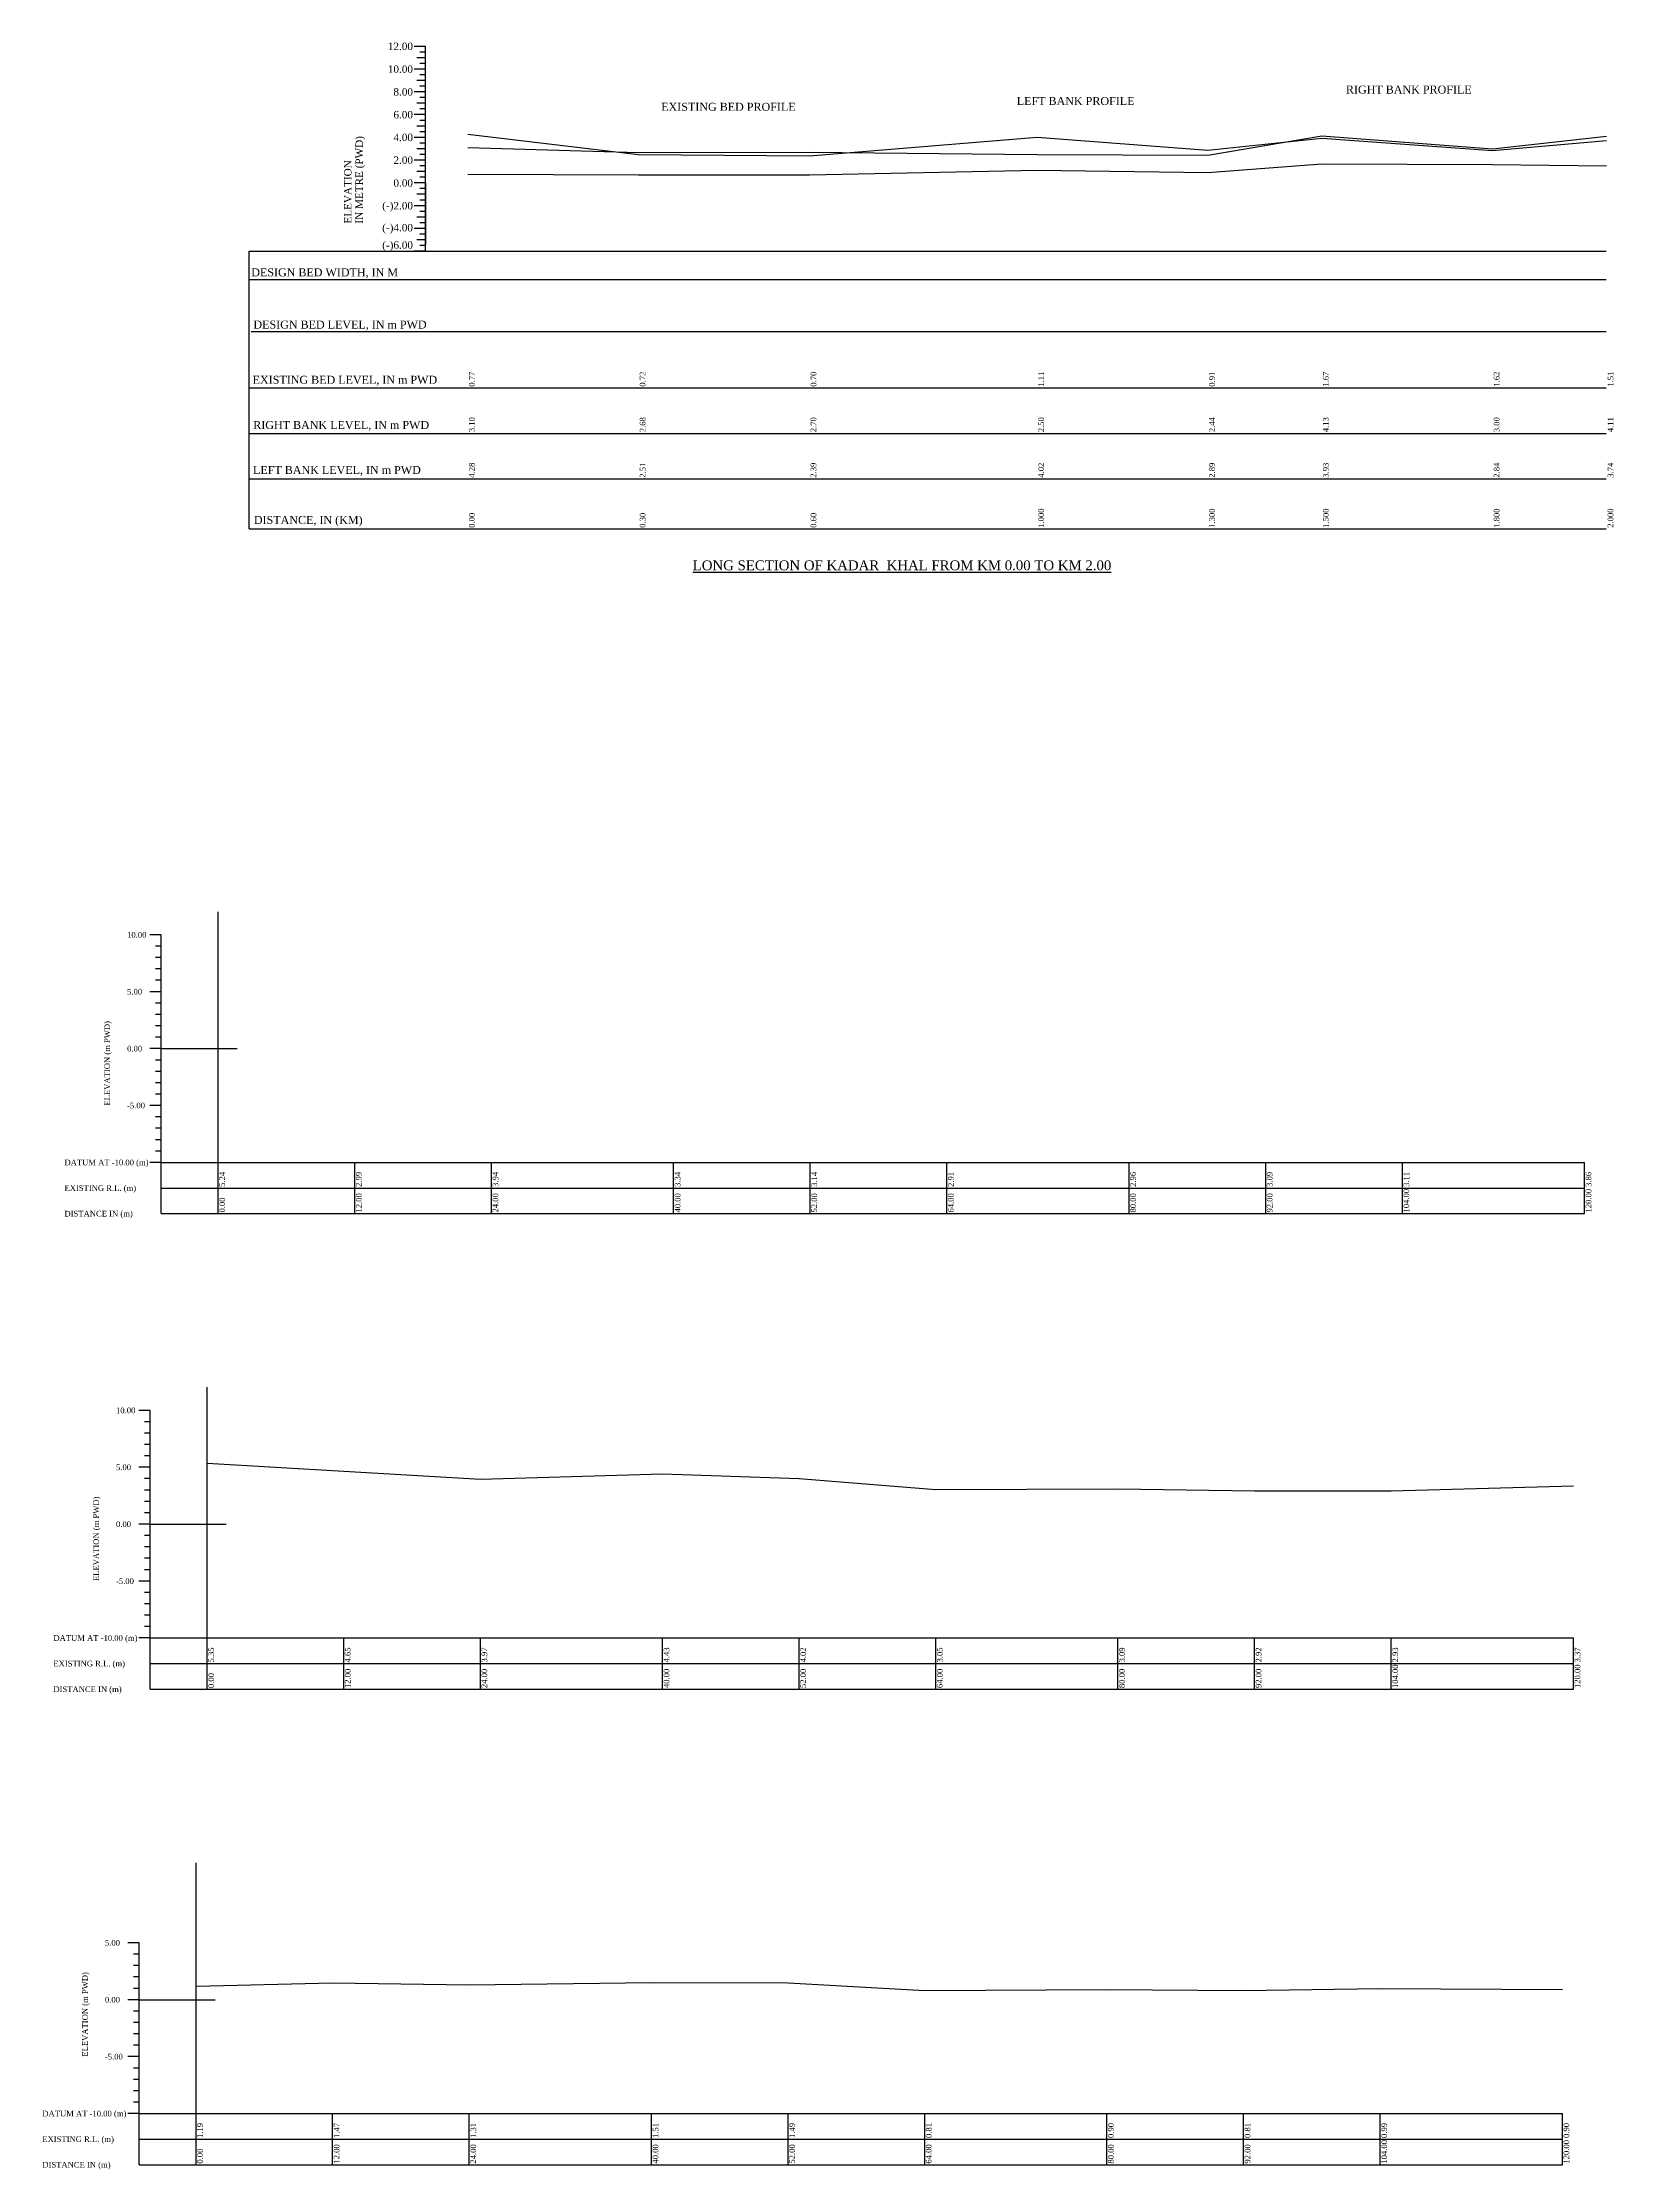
# Model space of a CAD drawing. Header units: metres. Extents: x -148477 to 168932, y -55673 to -2736.
# Drawn here: x -40199.6 to -40061.6, y -18876.7 to -18689.8 of the extents above; entities that cross this region are included whole.
import ezdxf
from ezdxf.enums import TextEntityAlignment as Align

# ---------------------------------------------------------------- set-up
doc = ezdxf.new("R2010")
doc.units = ezdxf.units.M
doc.styles.add('liza', font='times.ttf', dxfattribs={"height": 2})
doc.styles.get("Standard").update_dxf_attribs({"font": 'times.ttf'})

msp = doc.modelspace()

# ---------------------------------------------------------------- linework, layer by layer
at = {"color": 0, "lineweight": 30}
for p, q in [((-40165.9286, -18690.1235), (-40166.9286, -18690.1235)), ((-40165.9286, -18708.1235), (-40165.9286, -18690.1235)), ((-40165.9286, -18692.1235), (-40166.9286, -18692.1235)), ((-40165.9286, -18692.1235), (-40166.9286, -18692.1235)), ((-40165.9286, -18692.1235), (-40166.9286, -18692.1235)), ((-40165.9286, -18691.1235), (-40166.6786, -18691.1235)), ((-40165.9286, -18690.6235), (-40166.4286, -18690.6235)), ((-40165.9286, -18691.6235), (-40166.4286, -18691.6235)), ((-40165.9286, -18694.1235), (-40166.9286, -18694.1235)), ((-40165.9286, -18694.1235), (-40166.9286, -18694.1235)), ((-40165.9286, -18693.1235), (-40166.6786, -18693.1235)), ((-40165.9286, -18692.6235), (-40166.4286, -18692.6235)), ((-40165.9286, -18693.6235), (-40166.4286, -18693.6235)), ((-40165.9286, -18695.1235), (-40166.6786, -18695.1235)), ((-40165.9286, -18695.1235), (-40166.6786, -18695.1235)), ((-40165.9286, -18694.6235), (-40166.4286, -18694.6235)), ((-40165.9286, -18694.6235), (-40166.4286, -18694.6235)), ((-40165.9286, -18695.6235), (-40166.4286, -18695.6235)), ((-40165.9286, -18696.1235), (-40166.9286, -18696.1235)), ((-40165.9286, -18697.1235), (-40166.6786, -18697.1235)), ((-40165.9286, -18696.6235), (-40166.4286, -18696.6235)), ((-40165.9286, -18697.6235), (-40166.4286, -18697.6235)), ((-40165.9286, -18698.1235), (-40166.9286, -18698.1235)), ((-40165.9286, -18699.1235), (-40166.6786, -18699.1235)), ((-40165.9286, -18698.6235), (-40166.4286, -18698.6235)), ((-40165.9286, -18699.6235), (-40166.4286, -18699.6235)), ((-40165.9286, -18700.1235), (-40166.9286, -18700.1235)), ((-40165.9286, -18701.1235), (-40166.6786, -18701.1235)), ((-40165.9286, -18700.6235), (-40166.4286, -18700.6235)), ((-40165.9286, -18701.6235), (-40166.4286, -18701.6235)), ((-40165.9286, -18702.1235), (-40166.9286, -18702.1235)), ((-40165.9286, -18703.1235), (-40166.6786, -18703.1235)), ((-40165.9286, -18702.6235), (-40166.4286, -18702.6235)), ((-40165.9286, -18704.1235), (-40166.9286, -18704.1235)), ((-40165.9286, -18705.1235), (-40166.6786, -18705.1235)), ((-40165.9286, -18703.6235), (-40166.4286, -18703.6235)), ((-40165.9286, -18704.6235), (-40166.4286, -18704.6235)), ((-40165.9286, -18706.1235), (-40166.9286, -18706.1235)), ((-40165.9286, -18707.1235), (-40166.6786, -18707.1235)), ((-40165.9286, -18705.6235), (-40166.4286, -18705.6235)), ((-40165.9286, -18706.6235), (-40166.4286, -18706.6235)), ((-40181.4286, -18708.1235), (-40062.2343, -18708.1235)), ((-40165.9286, -18708.1235), (-40166.9286, -18708.1235)), ((-40165.9286, -18707.6235), (-40166.4286, -18707.6235)), ((-40181.4286, -18710.6181), (-40062.2343, -18710.6181)), ((-40181.2343, -18715.1706), (-40062.2343, -18715.1706)), ((-40181.4286, -18732.5235), (-40062.2343, -18732.5235))]:
    msp.add_line(p, q, dxfattribs=at)
at = {"lineweight": 30}
for p, q in [((-40165.9286, -18702.1235), (-40165.9286, -18707.5535)), ((-40181.4286, -18732.5235), (-40181.4286, -18708.1235)), ((-40181.4286, -18720.1235), (-40062.2343, -18720.1235)), ((-40181.4286, -18724.1235), (-40062.2343, -18724.1235)), ((-40181.4286, -18728.1235), (-40062.2343, -18728.1235))]:
    msp.add_line(p, q, dxfattribs=at)
at = {"linetype": 'Continuous', "lineweight": -3, "ltscale": 0.5}
for p, q in [((-40184.1367, -18788.1809), (-40184.1367, -18766.1554)), ((-40189.1367, -18768.1809), (-40190.1367, -18768.1809)), ((-40189.1367, -18792.6809), (-40189.1367, -18768.1809)), ((-40189.1367, -18769.1809), (-40189.6367, -18769.1809)), ((-40189.1367, -18770.1809), (-40189.6367, -18770.1809)), ((-40189.1367, -18771.1809), (-40189.6367, -18771.1809)), ((-40189.1367, -18772.1809), (-40189.6367, -18772.1809)), ((-40189.1367, -18773.1809), (-40190.1367, -18773.1809)), ((-40189.1367, -18774.1809), (-40189.6367, -18774.1809)), ((-40189.1367, -18775.1809), (-40189.6367, -18775.1809)), ((-40189.1367, -18776.1809), (-40189.6367, -18776.1809)), ((-40189.1367, -18778.1809), (-40190.1367, -18778.1809)), ((-40189.1367, -18777.1809), (-40189.6367, -18777.1809)), ((-40189.1367, -18778.1809), (-40182.4582, -18778.1809)), ((-40189.1367, -18779.1809), (-40189.6367, -18779.1809)), ((-40189.1367, -18780.1809), (-40189.6367, -18780.1809)), ((-40189.1367, -18781.1809), (-40189.6367, -18781.1809)), ((-40189.1367, -18783.1809), (-40190.1367, -18783.1809)), ((-40189.1367, -18782.1809), (-40189.6367, -18782.1809)), ((-40189.1367, -18784.1809), (-40189.6367, -18784.1809)), ((-40189.1367, -18785.1809), (-40189.6367, -18785.1809)), ((-40189.1367, -18786.1809), (-40189.6367, -18786.1809)), ((-40189.1367, -18787.1809), (-40189.6367, -18787.1809)), ((-40189.1367, -18788.1809), (-40190.1367, -18788.1809)), ((-40189.1367, -18788.1809), (-40064.1367, -18788.1809)), ((-40184.1367, -18792.6809), (-40184.1367, -18788.1809)), ((-40172.1367, -18792.6809), (-40172.1367, -18788.1809)), ((-40160.1367, -18792.6809), (-40160.1367, -18788.1809)), ((-40144.1367, -18792.6809), (-40144.1367, -18788.1809)), ((-40132.1367, -18792.6809), (-40132.1367, -18788.1809)), ((-40120.1367, -18792.6809), (-40120.1367, -18788.1809)), ((-40104.1367, -18792.6809), (-40104.1367, -18788.1809)), ((-40092.1367, -18792.6809), (-40092.1367, -18788.1809)), ((-40080.1367, -18792.6809), (-40080.1367, -18788.1809)), ((-40064.1367, -18792.6809), (-40064.1367, -18788.1809)), ((-40189.1367, -18790.4309), (-40064.1367, -18790.4309)), ((-40189.1367, -18792.6809), (-40064.1367, -18792.6809)), ((-40185.1097, -18829.9618), (-40185.1097, -18807.9363)), ((-40190.1097, -18809.9618), (-40191.1097, -18809.9618)), ((-40190.1097, -18834.4618), (-40190.1097, -18809.9618)), ((-40190.1097, -18810.9618), (-40190.6097, -18810.9618)), ((-40190.1097, -18811.9618), (-40190.6097, -18811.9618)), ((-40190.1097, -18812.9618), (-40190.6097, -18812.9618)), ((-40190.1097, -18814.9618), (-40191.1097, -18814.9618)), ((-40190.1097, -18813.9618), (-40190.6097, -18813.9618)), ((-40190.1097, -18815.9618), (-40190.6097, -18815.9618)), ((-40190.1097, -18816.9618), (-40190.6097, -18816.9618)), ((-40190.1097, -18817.9618), (-40190.6097, -18817.9618)), ((-40190.1097, -18818.9618), (-40190.6097, -18818.9618)), ((-40190.1097, -18819.9618), (-40191.1097, -18819.9618)), ((-40190.1097, -18820.9618), (-40190.6097, -18820.9618)), ((-40190.1097, -18819.9618), (-40183.4312, -18819.9618)), ((-40190.1097, -18821.9618), (-40190.6097, -18821.9618)), ((-40190.1097, -18822.9618), (-40190.6097, -18822.9618)), ((-40190.1097, -18824.9618), (-40191.1097, -18824.9618)), ((-40190.1097, -18823.9618), (-40190.6097, -18823.9618)), ((-40190.1097, -18825.9618), (-40190.6097, -18825.9618)), ((-40190.1097, -18826.9618), (-40190.6097, -18826.9618)), ((-40190.1097, -18827.9618), (-40190.6097, -18827.9618)), ((-40190.1097, -18829.9618), (-40191.1097, -18829.9618)), ((-40190.1097, -18828.9618), (-40190.6097, -18828.9618)), ((-40190.1097, -18829.9618), (-40065.1097, -18829.9618)), ((-40185.1097, -18834.4618), (-40185.1097, -18829.9618)), ((-40173.1097, -18834.4618), (-40173.1097, -18829.9618)), ((-40161.1097, -18834.4618), (-40161.1097, -18829.9618)), ((-40145.1097, -18834.4618), (-40145.1097, -18829.9618)), ((-40133.1097, -18834.4618), (-40133.1097, -18829.9618)), ((-40121.1097, -18834.4618), (-40121.1097, -18829.9618)), ((-40105.1097, -18834.4618), (-40105.1097, -18829.9618)), ((-40093.1097, -18834.4618), (-40093.1097, -18829.9618)), ((-40081.1097, -18834.4618), (-40081.1097, -18829.9618)), ((-40065.1097, -18834.4618), (-40065.1097, -18829.9618)), ((-40190.1097, -18832.2118), (-40065.1097, -18832.2118)), ((-40190.1097, -18834.4618), (-40065.1097, -18834.4618)), ((-40186.0826, -18871.7428), (-40186.0826, -18849.7173)), ((-40191.0826, -18856.7428), (-40192.0826, -18856.7428)), ((-40191.0826, -18876.2428), (-40191.0826, -18856.7428)), ((-40191.0826, -18857.7428), (-40191.5826, -18857.7428)), ((-40191.0826, -18858.7428), (-40191.5826, -18858.7428)), ((-40191.0826, -18859.7428), (-40191.5826, -18859.7428)), ((-40191.0826, -18861.7428), (-40192.0826, -18861.7428)), ((-40191.0826, -18860.7428), (-40191.5826, -18860.7428)), ((-40191.0826, -18861.7428), (-40184.4041, -18861.7428)), ((-40191.0826, -18862.7428), (-40191.5826, -18862.7428)), ((-40191.0826, -18863.7428), (-40191.5826, -18863.7428)), ((-40191.0826, -18864.7428), (-40191.5826, -18864.7428)), ((-40191.0826, -18865.7428), (-40191.5826, -18865.7428)), ((-40191.0826, -18866.7428), (-40192.0826, -18866.7428)), ((-40191.0826, -18867.7428), (-40191.5826, -18867.7428)), ((-40191.0826, -18868.7428), (-40191.5826, -18868.7428)), ((-40191.0826, -18869.7428), (-40191.5826, -18869.7428)), ((-40191.0826, -18870.7428), (-40191.5826, -18870.7428)), ((-40191.0826, -18871.7428), (-40192.0826, -18871.7428)), ((-40191.0826, -18871.7428), (-40066.0826, -18871.7428)), ((-40186.0826, -18876.2428), (-40186.0826, -18871.7428)), ((-40174.0826, -18876.2428), (-40174.0826, -18871.7428)), ((-40162.0826, -18876.2428), (-40162.0826, -18871.7428)), ((-40146.0826, -18876.2428), (-40146.0826, -18871.7428)), ((-40134.0826, -18876.2428), (-40134.0826, -18871.7428)), ((-40122.0826, -18876.2428), (-40122.0826, -18871.7428)), ((-40106.0826, -18876.2428), (-40106.0826, -18871.7428)), ((-40094.0826, -18876.2428), (-40094.0826, -18871.7428)), ((-40082.0826, -18876.2428), (-40082.0826, -18871.7428)), ((-40066.0826, -18876.2428), (-40066.0826, -18871.7428)), ((-40191.0826, -18873.9928), (-40066.0826, -18873.9928)), ((-40191.0826, -18876.2428), (-40066.0826, -18876.2428))]:
    msp.add_line(p, q, dxfattribs=at)
at = {"color": 6, "lineweight": 30}
msp.add_lwpolyline([(-40085.2123, -18693.9112, 0, 0, 0), (-40086.3686, -18693.9174, 0, 0, 0), (-40086.9881, -18696.9086, 0.2996, 0, 0), (-40087.2173, -18698.044, 0, 0, 0)], format="xyseb", dxfattribs=at)
at = {"color": 4, "lineweight": 30}
msp.add_lwpolyline([(-40145.3593, -18695.5, 0, 0, 0), (-40146.2313, -18695.4808, 0, 0, 0), (-40147.2069, -18699.6105, 0.2996, 0, 0), (-40147.5004, -18700.8597, 0, 0, 0)], format="xyseb", dxfattribs=at)
at = {"color": 2, "lineweight": 30}
msp.add_lwpolyline([(-40114.0634, -18694.9513, 0, 0, 0), (-40114.7685, -18694.951, 0, 0, 0), (-40115.3228, -18697.3006, 0.2996, 0, 0), (-40115.5996, -18698.3826, 0, 0, 0)], format="xyseb", dxfattribs=at)
at = {"color": 0, "lineweight": 30}
msp.add_lwpolyline([(-40170.9286, -18705.8235, 0, 0, 0), (-40170.9286, -18698.0768, 0.2767, 0, 0), (-40170.9286, -18697.5235, 0, 0, 0)], format="xyseb", dxfattribs=at)
at = {"color": 3, "linetype": 'Continuous', "lineweight": -3, "ltscale": 0.5}
for points in [[(-40162.2069, -18697.8395), (-40147.2069, -18699.6105), (-40132.2069, -18699.7315), (-40112.2069, -18698.1045), (-40097.2069, -18699.2375), (-40087.2069, -18698.1905), (-40072.2069, -18699.2845), (-40062.2069, -18698.3865)], [(-40185.1097, -18814.6108), (-40173.1097, -18815.3108), (-40161.1097, -18815.9968), (-40145.1097, -18815.5358), (-40133.1097, -18815.9408), (-40121.1097, -18816.9098), (-40105.1097, -18816.8688), (-40093.1097, -18817.0408), (-40081.1097, -18817.0368), (-40065.1097, -18816.5958)]]:
    msp.add_lwpolyline(points, dxfattribs=at)
at = {"color": 1, "linetype": 'Continuous', "lineweight": -3, "ltscale": 0.5}
msp.add_lwpolyline([(-40162.2069, -18699.0195), (-40147.2069, -18699.4485), (-40132.2069, -18699.4185), (-40112.2069, -18699.6215), (-40097.2069, -18699.6805), (-40087.2069, -18697.9925), (-40072.2069, -18699.1255), (-40062.2069, -18698.0115)], dxfattribs=at)
at = {"color": 4, "linetype": 'Continuous', "lineweight": -3, "ltscale": 0.5}
msp.add_lwpolyline([(-40162.2069, -18701.3495), (-40147.2069, -18701.3985), (-40132.2069, -18701.4255), (-40112.2069, -18701.0145), (-40097.2069, -18701.2105), (-40087.2069, -18700.4495), (-40072.2069, -18700.5005), (-40062.2069, -18700.6085)], dxfattribs=at)
at = {"color": 2, "linetype": 'Continuous', "lineweight": -3, "ltscale": 0.5}
msp.add_lwpolyline([(-40186.0826, -18860.5508), (-40174.0826, -18860.2708), (-40162.0826, -18860.4308), (-40146.0826, -18860.2358), (-40134.0826, -18860.2508), (-40122.0826, -18860.9308), (-40106.0826, -18860.8408), (-40094.0826, -18860.9308), (-40082.0826, -18860.7478), (-40066.0826, -18860.8458)], dxfattribs=at)

# ---------------------------------------------------------------- texts
at = {"color": 0, "lineweight": 30}
for s, p in [('12.00', (-40167.0286, -18690.4485)), ('10.00', (-40167.0286, -18692.4485)), ('8.00', (-40167.0286, -18694.4485)), ('6.00', (-40167.0286, -18696.4485)), ('4.00', (-40167.0286, -18698.4485)), ('2.00', (-40167.0286, -18700.4485)), ('0.00', (-40167.0286, -18702.4485)), ('(-)2.00', (-40167.0286, -18704.4485)), ('(-)4.00', (-40167.0286, -18706.3735)), ('(-)6.00', (-40167.0286, -18707.9078))]:
    msp.add_text(s, height=0.65, dxfattribs=at).set_placement(p, align=Align.RIGHT)
for s, p in [('IN METRE (PWD)', (-40171.4286, -18705.6935)), ('ELEVATION', (-40172.4286, -18705.6935))]:
    msp.add_text(s, height=0.65, rotation=90, dxfattribs=at).set_placement(p)
at = {"color": 6, "lineweight": 30, "insert": (-40085.0894, -18693.5718), "char_height": 0.7, "attachment_point": 1}
msp.add_mtext('RIGHT BANK PROFILE', dxfattribs=at)
at = {"color": 4, "lineweight": 30, "insert": (-40145.2278, -18695.0846), "char_height": 0.7, "attachment_point": 1}
msp.add_mtext('EXISTING BED PROFILE', dxfattribs=at)
at = {"color": 2, "lineweight": 30, "insert": (-40113.9985, -18694.5752), "char_height": 0.7, "attachment_point": 1}
msp.add_mtext('LEFT BANK PROFILE', dxfattribs=at)
at = {"color": 0, "lineweight": 30, "char_height": 0.7, "attachment_point": 1}
for s, insert in [('DESIGN BED WIDTH, IN M', (-40181.2308, -18709.6294)), ('DESIGN BED LEVEL, IN m PWD', (-40181.0401, -18714.2178)), ('EXISTING BED LEVEL, IN m PWD', (-40181.1108, -18719.0663)), ('RIGHT BANK LEVEL, IN m PWD', (-40181.0559, -18723.0413)), ('LEFT BANK LEVEL, IN m PWD', (-40181.0788, -18726.991)), ('DISTANCE, IN (KM)', (-40181.0004, -18731.3841))]:
    msp.add_mtext(s, dxfattribs=dict(at, insert=insert))
at = {"color": 3, "linetype": 'Continuous', "lineweight": -3, "ltscale": 0.5, "char_height": 0.5, "width": 2.15, "attachment_point": 1, "rotation": 90, "style": 'liza'}
for s, insert in [('0.77', (-40162.1069, -18720.0235)), ('0.72', (-40147.1069, -18720.0235)), ('0.70', (-40132.1069, -18720.0235)), ('1.11', (-40112.1069, -18720.0235)), ('0.91', (-40097.1069, -18720.0235)), ('1.67', (-40087.1069, -18720.0235)), ('1.62', (-40072.1069, -18720.0235)), ('1.51', (-40062.1069, -18720.0235)), ('3.10', (-40162.1069, -18724.0235)), ('2.68', (-40147.1069, -18724.0235)), ('2.70', (-40132.1069, -18724.0235)), ('2.50', (-40112.1069, -18724.0235)), ('2.44', (-40097.1069, -18724.0235)), ('4.13', (-40087.1069, -18724.0235)), ('3.00', (-40072.1069, -18724.0235)), ('4.11', (-40062.1069, -18724.0235)), ('4.28', (-40162.1069, -18728.0235)), ('2.51', (-40147.1069, -18728.0235)), ('2.39', (-40132.1069, -18728.0235)), ('4.02', (-40112.1069, -18728.0235)), ('2.89', (-40097.1069, -18728.0235)), ('3.93', (-40087.1069, -18728.0235)), ('2.84', (-40072.1069, -18728.0235)), ('3.74', (-40062.1069, -18728.0235)), ('0.00', (-40162.1069, -18732.4235)), ('0.30', (-40147.1069, -18732.4235)), ('0.60', (-40132.1069, -18732.4235)), ('1.000', (-40112.1069, -18732.4235)), ('1.300', (-40097.1069, -18732.4235)), ('1.500', (-40087.1069, -18732.4235)), ('1.800', (-40072.1069, -18732.4235)), ('2.000', (-40062.1069, -18732.4235))]:
    msp.add_mtext(s, dxfattribs=dict(at, insert=insert))
at = {"color": 0, "linetype": 'ByBlock', "lineweight": 30, "insert": (-40142.4596, -18735.2858), "char_height": 0.861585, "width": 43.932388, "attachment_point": 1}
msp.add_mtext('\\pi-861.6,l861.6,t3.705e+004;{\\LLONG SECTION OF KADAR  KHAL FROM KM 0.00 TO KM 2.00}', dxfattribs=at)
at = {"linetype": 'Continuous', "lineweight": -3, "ltscale": 0.5, "char_height": 0.5, "attachment_point": 1, "style": 'liza'}
for s, insert, width in [('10.00', (-40192.1367, -18767.9309), 2), ('5.00', (-40192.1367, -18772.9309), 2), ('0.00', (-40192.1367, -18777.9309), 2), ('-5.00', (-40192.1367, -18782.9309), 2), ('DATUM AT -10.00 (m)', (-40197.6367, -18787.9309), 7.5), ('EXISTING R.L. (m)', (-40197.6367, -18790.1809), 7.5), ('DISTANCE IN (m)', (-40197.6367, -18792.4309), 7.5), ('10.00', (-40193.1097, -18809.7118), 2), ('5.00', (-40193.1097, -18814.7118), 2), ('0.00', (-40193.1097, -18819.7118), 2), ('-5.00', (-40193.1097, -18824.7118), 2), ('DATUM AT -10.00 (m)', (-40198.6097, -18829.7118), 7.5), ('EXISTING R.L. (m)', (-40198.6097, -18831.9618), 7.5), ('DISTANCE IN (m)', (-40198.6097, -18834.2118), 7.5), ('5.00', (-40194.0826, -18856.4928), 2), ('0.00', (-40194.0826, -18861.4928), 2), ('-5.00', (-40194.0826, -18866.4928), 2), ('DATUM AT -10.00 (m)', (-40199.5826, -18871.4928), 7.5), ('EXISTING R.L. (m)', (-40199.5826, -18873.7428), 7.5), ('DISTANCE IN (m)', (-40199.5826, -18875.9928), 7.5)]:
    msp.add_mtext(s, dxfattribs=dict(at, insert=insert, width=width))
at = {"linetype": 'Continuous', "lineweight": -3, "ltscale": 0.5, "char_height": 0.5, "attachment_point": 1, "rotation": 90, "style": 'liza'}
for s, insert, width in [('ELEVATION (m PWD)', (-40194.1367, -18783.1809), 10), ('5.24', (-40184.0367, -18790.3309), 2.15), ('2.99', (-40172.0367, -18790.3309), 2.15), ('3.94', (-40160.0367, -18790.3309), 2.15), ('3.34', (-40144.0367, -18790.3309), 2.15), ('3.14', (-40132.0367, -18790.3309), 2.15), ('2.91', (-40120.0367, -18790.3309), 2.15), ('2.96', (-40104.0367, -18790.3309), 2.15), ('3.09', (-40092.0367, -18790.3309), 2.15), ('3.11', (-40080.0367, -18790.3309), 2.15), ('3.86', (-40064.0367, -18790.3309), 2.15), ('0.00', (-40184.0367, -18792.5809), 2.15), ('12.00', (-40172.0367, -18792.5809), 2.15), ('24.00', (-40160.0367, -18792.5809), 2.15), ('40.00', (-40144.0367, -18792.5809), 2.15), ('52.00', (-40132.0367, -18792.5809), 2.15), ('64.00', (-40120.0367, -18792.5809), 2.15), ('80.00', (-40104.0367, -18792.5809), 2.15), ('92.00', (-40092.0367, -18792.5809), 2.15), ('104.00', (-40080.0367, -18792.5809), 2.15), ('120.00', (-40064.0367, -18792.5809), 2.15), ('ELEVATION (m PWD)', (-40195.1097, -18824.9618), 10), ('5.35', (-40185.0097, -18832.1118), 2.15), ('4.65', (-40173.0097, -18832.1118), 2.15), ('3.97', (-40161.0097, -18832.1118), 2.15), ('4.43', (-40145.0097, -18832.1118), 2.15), ('4.02', (-40133.0097, -18832.1118), 2.15), ('3.05', (-40121.0097, -18832.1118), 2.15), ('3.09', (-40105.0097, -18832.1118), 2.15), ('2.92', (-40093.0097, -18832.1118), 2.15), ('104.00', (-40081.0097, -18834.3618), 2.15), ('2.93', (-40081.0097, -18832.1118), 2.15), ('120.00', (-40065.0097, -18834.3618), 2.15), ('3.37', (-40065.0097, -18832.1118), 2.15), ('0.00', (-40185.0097, -18834.3618), 2.15), ('12.00', (-40173.0097, -18834.3618), 2.15), ('24.00', (-40161.0097, -18834.3618), 2.15), ('40.00', (-40145.0097, -18834.3618), 2.15), ('52.00', (-40133.0097, -18834.3618), 2.15), ('64.00', (-40121.0097, -18834.3618), 2.15), ('80.00', (-40105.0097, -18834.3618), 2.15), ('92.00', (-40093.0097, -18834.3618), 2.15), ('ELEVATION (m PWD)', (-40196.0826, -18866.7428), 10), ('1.19', (-40185.9826, -18873.8928), 2.15), ('1.47', (-40173.9826, -18873.8928), 2.15), ('1.31', (-40161.9826, -18873.8928), 2.15), ('1.51', (-40145.9826, -18873.8928), 2.15), ('1.49', (-40133.9826, -18873.8928), 2.15), ('0.81', (-40121.9826, -18873.8928), 2.15), ('0.90', (-40105.9826, -18873.8928), 2.15), ('0.81', (-40093.9826, -18873.8928), 2.15), ('0.99', (-40081.9826, -18873.8928), 2.15), ('0.90', (-40065.9826, -18873.8928), 2.15), ('0.00', (-40185.9826, -18876.1428), 2.15), ('12.00', (-40173.9826, -18876.1428), 2.15), ('24.00', (-40161.9826, -18876.1428), 2.15), ('40.00', (-40145.9826, -18876.1428), 2.15), ('52.00', (-40133.9826, -18876.1428), 2.15), ('64.00', (-40121.9826, -18876.1428), 2.15), ('80.00', (-40105.9826, -18876.1428), 2.15), ('92.00', (-40093.9826, -18876.1428), 2.15), ('104.00', (-40081.9826, -18876.1428), 2.15), ('120.00', (-40065.9826, -18876.1428), 2.15)]:
    msp.add_mtext(s, dxfattribs=dict(at, insert=insert, width=width))

doc.saveas('drawing.dxf')
